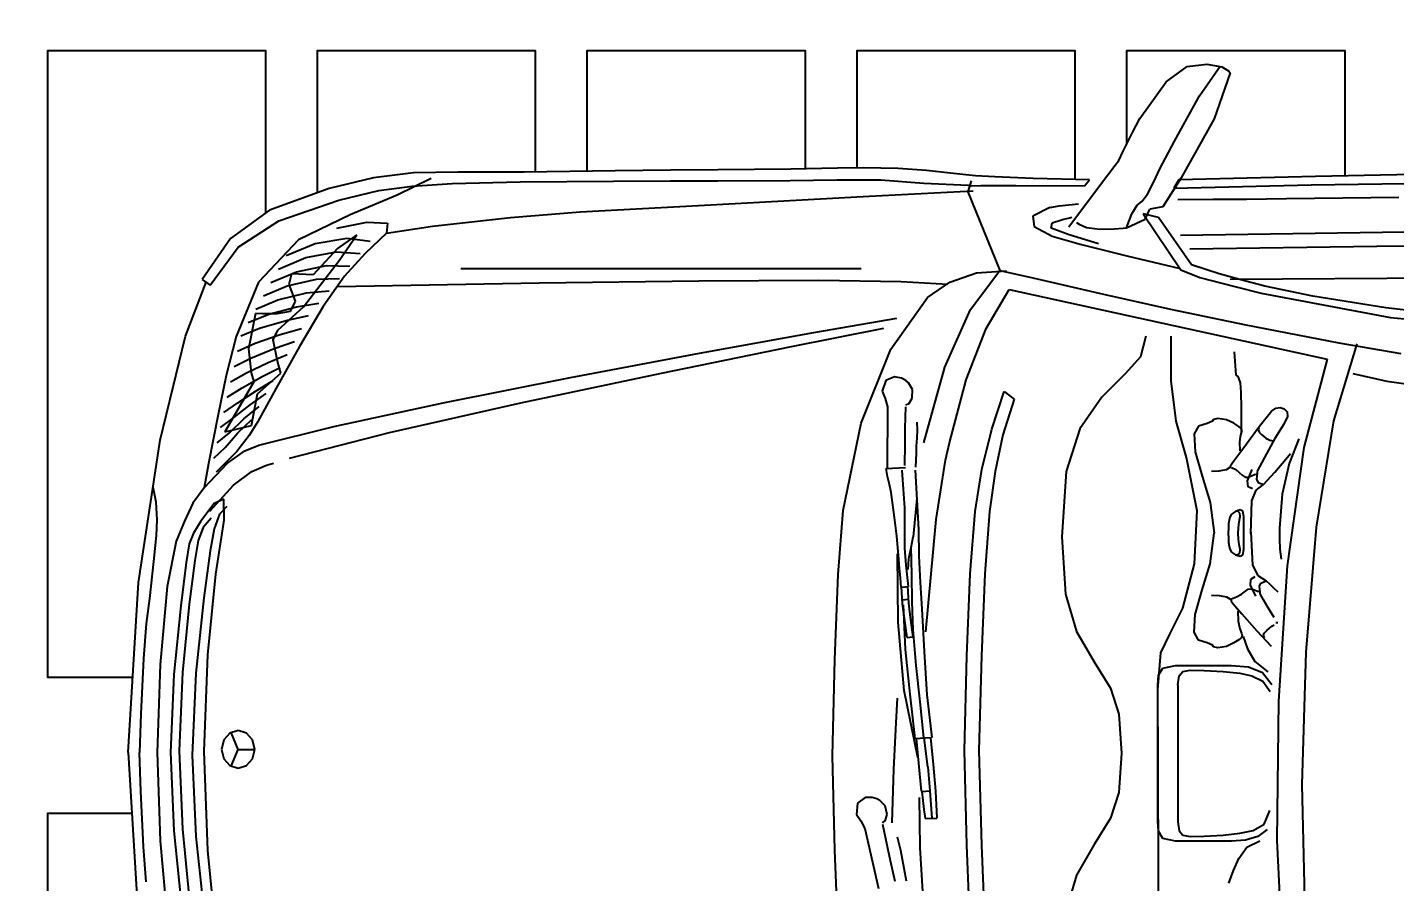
# Model space of a CAD drawing. Header units: millimetres. Extents: x -178 to 521, y -135 to 750.
# Drawn here: x 27.246 to 29.426, y 720.45 to 721.812 of the extents above; entities that cross this region are included whole.
import ezdxf

# ---------------------------------------------------------------- set-up
doc = ezdxf.new("R2010")
doc.units = ezdxf.units.MM
doc.header["$LTSCALE"] = 20
doc.header["$MEASUREMENT"] = 0
doc.header["$PDSIZE"] = -5
doc.layers.get('0').update_dxf_attribs({"linetype": 'CONTINUOUS'})
doc.layers.get('Defpoints').update_dxf_attribs({"linetype": 'CONTINUOUS'})
doc.layers.add('AR-ALV', color=5, linetype='CONTINUOUS')
doc.layers.add('E-Pen-C', color=4, linetype='CONTINUOUS', lineweight=15)
doc.layers.add('E-Pen-G', color=3, linetype='CONTINUOUS', lineweight=30)
doc.styles.add('F2', font='ARIALN.TTF')
doc.dimstyles.new('DIMENSION-1', dxfattribs={"dimtxt": 0.11, "dimasz": 0.07, "dimexe": 1, "dimexo": 0, "dimgap": 0.12, "dimtad": 1, "dimzin": 7, "dimdsep": 46, "dimtxsty": 'F2', "dimblk1": 'TRACO', "dimblk2": 'TRACO', "dimsah": 1, "dimcen": 1, "dimse1": 1, "dimse2": 1, "dimclrd": 256, "dimclre": 256, "dimclrt": 6, "dimadec": 0, "dimazin": 0, "dimtfac": 1, "dimtix": 1, "dimtmove": 2, "dimatfit": 3, "dimldrblk": 'TRACO', "dimfxl": 1, "dimtolj": 1, "dimtzin": 0, "dimarcsym": 0})

# ---------------------------------------------------------------- blocks, each defined once
blk = doc.blocks.new('TRACO')
at = {"layer": 'E-Pen-C'}
for p, q in [((0, 1), (0, -1)), ((-1, 0), (1, 0))]:
    blk.add_line(p, q, dxfattribs=at)
at = {"layer": 'E-Pen-G'}
blk.add_line((-0.424, -0.424), (0.424, 0.424), dxfattribs=at)
blk = doc.blocks.new('*D518')
at = {"linetype": 'Continuous', "lineweight": -2}
blk.add_line((30.9789, 718.8567), (30.9789, 722.4167), dxfattribs=at)
at = {"layer": 'Defpoints', "color": 0, "linetype": 'Continuous'}
for p in [(28.3385, 722.4867), (30.9789, 722.4867), (29.9644, 718.7867)]:
    blk.add_point(p, dxfattribs=at)
at = {"linetype": 'Continuous', "lineweight": -2, "xscale": 0.07, "yscale": 0.07, "zscale": 0.07}
for p, rotation in [((30.9789, 722.4867), 90), ((30.9789, 718.7867), 270)]:
    blk.add_blockref('TRACO', p, dxfattribs=dict(at, rotation=rotation))
at = {"color": 6, "linetype": 'Continuous', "insert": (30.8027, 720.6367), "char_height": 0.11, "attachment_point": 5, "rotation": 90, "style": 'F2'}
blk.add_mtext('\\A1;3.70', dxfattribs=at)
blk = doc.blocks.new('*D539')
at = {"linetype": 'Continuous', "lineweight": -2}
blk.add_line((26.6844, 722.6891), (29.7444, 722.6891), dxfattribs=at)
at = {"layer": 'Defpoints', "color": 0, "linetype": 'Continuous'}
for p in [(29.8144, 722.6891), (26.6144, 720.8367), (29.8144, 718.6367)]:
    blk.add_point(p, dxfattribs=at)
at = {"linetype": 'Continuous', "lineweight": -2, "xscale": 0.07, "yscale": 0.07, "zscale": 0.07, "rotation": 180}
blk.add_blockref('TRACO', (26.6144, 722.6891), dxfattribs=at)
at = {"linetype": 'Continuous', "lineweight": -2, "xscale": 0.07, "yscale": 0.07, "zscale": 0.07}
blk.add_blockref('TRACO', (29.8144, 722.6891), dxfattribs=at)
at = {"color": 6, "linetype": 'Continuous', "insert": (28.2144, 722.8652), "char_height": 0.11, "attachment_point": 5, "style": 'F2'}
blk.add_mtext('\\A1;3.20', dxfattribs=at)
blk = doc.blocks.new('Austin Mini dessus')
at = {"color": 8, "flags": 128}
for points in [[(1.1017, 3.2922), (1.1017, 3.0712)], [(1.2904, 3.0155), (1.3004, 3.222)], [(-0.4009, 3.1615), (-0.4139, 3.0323)], [(0.5909, 3.1628), (0.5858, 3.0317)], [(-0.5405, 2.876), (-0.5243, 3.1472)], [(-0.4897, 3.0166), (-0.4783, 3.1411)], [(0.8014, 3.1546), (0.7962, 3.0235)], [(0.8194, 3.0235), (0.8246, 3.1546)], [(-0.4326, 3.01), (-0.42, 3.129)], [(0.9712, 3.0712), (0.9535, 3.1308)], [(1.3356, 3.1305), (1.3308, 2.9266)], [(-0.4678, 3.0008), (-0.457, 3.1102)], [(-0.4541, 2.9981), (-0.4433, 3.1075)], [(0.726, 3.0977), (0.7219, 3.0275)], [(-0.5121, 3.0818), (-0.5164, 3.0261)], [(0.6338, 2.997), (0.6553, 3.0927)], [(0.6818, 3.0817), (0.6747, 3.0485)], [(0.6957, 3.0601), (0.6993, 3.0807)], [(1.214, 3.084), (1.2213, 3.064)], [(0.6902, 3.0313), (0.6957, 3.0601)], [(0.9991, 3.0226), (0.9712, 3.0712)], [(1.1017, 3.0712), (1.1013, 2.893)], [(1.2213, 3.064), (1.2296, 3.0447)], [(-0.4139, 3.0323), (-0.4198, 2.8742)], [(0.5858, 3.0317), (0.5818, 2.8809)], [(0.6747, 3.0485), (0.6693, 3.0237)], [(0.6853, 3.0102), (0.6902, 3.0313)], [(1.2296, 3.0447), (1.2425, 3.0269)], [(-0.5164, 3.0261), (-0.5207, 2.9376)], [(-0.4943, 2.876), (-0.4897, 3.0166)], [(-0.4389, 2.8801), (-0.4326, 3.01)], [(0.6693, 3.0237), (0.6625, 2.9905)], [(0.7219, 3.0275), (0.7205, 2.9476)], [(0.7962, 3.0235), (0.7923, 2.8727)], [(0.8155, 2.8727), (0.8194, 3.0235)], [(1.0249, 2.9807), (0.9991, 3.0226)], [(1.1087, 3.0128), (1.1016, 3.0013)], [(1.1289, 3.0172), (1.1087, 3.0128)], [(1.2179, 3.0172), (1.1289, 3.0172)], [(1.1406, 3.0076), (1.1521, 3.0095)], [(1.1521, 3.0095), (1.1745, 3.009)], [(1.1745, 3.009), (1.2048, 3.0074)], [(1.2406, 3.0157), (1.2179, 3.0172)], [(1.2601, 3.01), (1.2406, 3.0157)], [(1.2425, 3.0269), (1.263, 3.0168)], [(1.275, 2.9987), (1.2601, 3.01)], [(1.2927, 2.7938), (1.2904, 3.0155)], [(-0.473, 2.876), (-0.4678, 3.0008)], [(-0.4594, 2.8733), (-0.4541, 2.9981)], [(0.6273, 2.9847), (0.6338, 2.997)], [(0.6618, 2.9878), (0.6631, 2.986)], [(0.6631, 2.986), (0.6661, 2.9845)], [(0.677, 2.9877), (0.6796, 2.9022)], [(1.1016, 3.0013), (1.1008, 2.9854)], [(1.1326, 2.9863), (1.1344, 3.0006)], [(1.1326, 2.7677), (1.1326, 2.9863)], [(1.1344, 3.0006), (1.1406, 3.0076)], [(1.2048, 3.0074), (1.2315, 3.0045)], [(1.2315, 3.0045), (1.2524, 3.0002)], [(1.2524, 3.0002), (1.27, 2.9903)], [(1.27, 2.9903), (1.2792, 2.9682)], [(0.6202, 2.9747), (0.6273, 2.9847)], [(0.6221, 2.9567), (0.6202, 2.9747)], [(0.6661, 2.9845), (0.6693, 2.9748)], [(0.6693, 2.9748), (0.6662, 2.9608)], [(0.7259, 2.9524), (0.7277, 2.9669)], [(0.7277, 2.9669), (0.7297, 2.9812)], [(0.7297, 2.9812), (0.7484, 2.9804)], [(0.7369, 2.9367), (0.7402, 2.9806)], [(0.7461, 2.9374), (0.7484, 2.9804)], [(1.0386, 2.9396), (1.0249, 2.9807)], [(1.1008, 2.9854), (1.1008, 2.7686)], [(0.6341, 2.9475), (0.6221, 2.9567)], [(0.6455, 2.9473), (0.6341, 2.9475)], [(0.6529, 2.9495), (0.6455, 2.9473)], [(0.6577, 2.9524), (0.6529, 2.9495)], [(0.6662, 2.9608), (0.6577, 2.9524)], [(0.7244, 2.9379), (0.7259, 2.9524)], [(-0.5207, 2.9376), (-0.5227, 2.876)], [(0.7205, 2.9096), (0.7234, 2.9377)], [(0.7244, 2.9379), (0.7369, 2.9367)], [(0.7339, 2.8986), (0.7369, 2.9367)], [(0.7427, 2.8947), (0.7461, 2.9374)], [(1.0427, 2.877), (1.0386, 2.9396)], [(1.3308, 2.9266), (1.3369, 2.7159)], [(-0.3786, 2.8967), (-0.3653, 2.9008)], [(-0.3653, 2.9008), (-0.352, 2.8967)], [(0.6796, 2.9022), (0.6837, 2.8284)], [(0.718, 2.8814), (0.7205, 2.9096)], [(-0.4326, 2.7495), (-0.4389, 2.8801)], [(-0.3917, 2.8708), (-0.3881, 2.8859)], [(-0.3881, 2.8859), (-0.3786, 2.8967)], [(-0.3767, 2.8977), (-0.3653, 2.8708)], [(-0.352, 2.8967), (-0.3425, 2.8859)], [(-0.3425, 2.8859), (-0.3389, 2.8708)], [(0.5818, 2.8809), (0.5858, 2.7275)], [(0.7179, 2.8836), (0.6962, 2.7767)], [(0.7152, 2.8533), (0.718, 2.8814)], [(0.7339, 2.8986), (0.7283, 2.8522)], [(0.7381, 2.8519), (0.7427, 2.8947)], [(1.0386, 2.8145), (1.0427, 2.877)], [(1.1013, 2.893), (1.1007, 2.7756)], [(-0.5405, 2.876), (-0.5243, 2.6047)], [(-0.5207, 2.8143), (-0.5227, 2.876)], [(-0.4897, 2.7353), (-0.4943, 2.876)], [(-0.4678, 2.7512), (-0.473, 2.876)], [(-0.4541, 2.7484), (-0.4594, 2.8733)], [(-0.4198, 2.8742), (-0.4139, 2.72)], [(-0.3881, 2.8557), (-0.3917, 2.8708)], [(-0.3786, 2.845), (-0.3881, 2.8557)], [(-0.3653, 2.8708), (-0.3767, 2.844)], [(-0.3653, 2.8708), (-0.3389, 2.8708)], [(-0.3425, 2.8557), (-0.352, 2.845)], [(-0.3389, 2.8708), (-0.3425, 2.8557)], [(0.7923, 2.8727), (0.7962, 2.7218)], [(0.8194, 2.7218), (0.8155, 2.8727)], [(-0.3653, 2.8409), (-0.3786, 2.845)], [(-0.352, 2.845), (-0.3653, 2.8409)], [(0.7054, 2.7825), (0.7131, 2.8533)], [(0.7131, 2.8533), (0.7381, 2.8519)], [(0.7277, 2.8526), (0.7218, 2.7949)], [(0.7325, 2.784), (0.7401, 2.8518)], [(-0.5164, 2.7259), (-0.5207, 2.8143)], [(0.6837, 2.8284), (0.6857, 2.7893)], [(1.0249, 2.7734), (1.0386, 2.8145)], [(0.7218, 2.7949), (0.7156, 2.7372)], [(1.307, 2.578), (1.2927, 2.7938)], [(0.6962, 2.7767), (0.6866, 2.668)], [(0.6979, 2.7113), (0.7054, 2.7825)], [(0.7279, 2.7148), (0.7325, 2.784)], [(0.9991, 2.7314), (1.0249, 2.7734)], [(1.1007, 2.7756), (1.1055, 2.717)], [(1.1008, 2.7686), (1.1016, 2.7527)], [(1.268, 2.7619), (1.2795, 2.7785)], [(-0.457, 2.6417), (-0.4678, 2.7512)], [(-0.4433, 2.639), (-0.4541, 2.7484)], [(-0.42, 2.6293), (-0.4326, 2.7495)], [(1.1016, 2.7527), (1.1087, 2.7412)], [(1.1326, 2.7677), (1.1344, 2.7534)], [(1.1344, 2.7534), (1.1406, 2.7464)], [(1.1406, 2.7464), (1.1521, 2.7446)], [(1.1745, 2.745), (1.2048, 2.7466)], [(1.2048, 2.7466), (1.2315, 2.7495)], [(1.2315, 2.7495), (1.2505, 2.7536)], [(1.2453, 2.7392), (1.2676, 2.7483)], [(1.2505, 2.7536), (1.268, 2.7619)], [(1.2551, 2.7309), (1.276, 2.7469)], [(1.2676, 2.7483), (1.2824, 2.7671)], [(-0.5121, 2.6701), (-0.5164, 2.7259)], [(-0.4783, 2.6109), (-0.4897, 2.7353)], [(0.5858, 2.7275), (0.5909, 2.5917)], [(0.7156, 2.7372), (0.7107, 2.6794)], [(0.9712, 2.6829), (0.9991, 2.7314)], [(1.1087, 2.7412), (1.1289, 2.7368)], [(1.1289, 2.7368), (1.2179, 2.7368)], [(1.1521, 2.7446), (1.1745, 2.745)], [(1.2179, 2.7368), (1.2453, 2.7392)], [(1.2436, 2.7106), (1.2551, 2.7309)], [(-0.4139, 2.72), (-0.4009, 2.5911)], [(0.6946, 2.6403), (0.6979, 2.7113)], [(0.7244, 2.6467), (0.7279, 2.7148)], [(0.7962, 2.7218), (0.8014, 2.5907)], [(0.8246, 2.5907), (0.8194, 2.7218)], [(1.1055, 2.717), (1.1196, 2.6871)], [(1.1879, 2.7044), (1.1793, 2.701)], [(1.1894, 2.7071), (1.1879, 2.7044)], [(1.1965, 2.7087), (1.1894, 2.7071)], [(1.2102, 2.7066), (1.1965, 2.7087)], [(1.2218, 2.7011), (1.2102, 2.7066)], [(1.2364, 2.6909), (1.2436, 2.7106)], [(1.2586, 2.6815), (1.2815, 2.7064)], [(1.3369, 2.7159), (1.3537, 2.5166)], [(0.701, 2.6926), (0.6971, 2.6657)], [(0.701, 2.6926), (0.7101, 2.6911)], [(0.7063, 2.6647), (0.71, 2.6915)], [(0.731, 2.6835), (0.7474, 2.5042)], [(0.9535, 2.6232), (0.9712, 2.6829)], [(1.1196, 2.6871), (1.1407, 2.6458)], [(1.1655, 2.6964), (1.1583, 2.6841)], [(1.1583, 2.6841), (1.1602, 2.6556)], [(1.1793, 2.701), (1.1655, 2.6964)], [(1.2296, 2.696), (1.2218, 2.7011)], [(1.2336, 2.6927), (1.2296, 2.696)], [(1.2314, 2.6783), (1.2342, 2.6856)], [(1.235, 2.6895), (1.2336, 2.6927)], [(1.2342, 2.6856), (1.235, 2.6895)], [(1.2344, 2.6544), (1.2586, 2.6815)], [(1.2705, 2.6928), (1.2693, 2.6894)], [(1.2693, 2.6894), (1.2703, 2.6857)], [(1.2703, 2.6857), (1.2746, 2.681)], [(1.2746, 2.681), (1.2785, 2.6776)], [(-0.5068, 2.6299), (-0.5121, 2.6701)], [(0.6866, 2.668), (0.6857, 2.5588)], [(0.6971, 2.6657), (0.6937, 2.6386)], [(0.7033, 2.6376), (0.7063, 2.6647)], [(0.7107, 2.6794), (0.709, 2.6356)], [(1.2283, 2.6506), (1.2286, 2.6664)], [(1.2286, 2.6664), (1.2314, 2.6783)], [(1.286, 2.6602), (1.2767, 2.6451)], [(1.2785, 2.6776), (1.2823, 2.6745)], [(1.2823, 2.6745), (1.286, 2.6721)], [(1.2901, 2.67), (1.2902, 2.6692)], [(1.2903, 2.6674), (1.2901, 2.67)], [(1.2902, 2.6692), (1.2903, 2.6683)], [(1.2903, 2.6683), (1.2903, 2.6674)], [(-0.4482, 2.5725), (-0.457, 2.6417)], [(-0.4345, 2.5698), (-0.4433, 2.639)], [(0.6937, 2.6386), (0.692, 2.6115)], [(0.7015, 2.6106), (0.7033, 2.6376)], [(0.7219, 2.6045), (0.7244, 2.6467)], [(1.1407, 2.6458), (1.1591, 2.5751)], [(1.1602, 2.6556), (1.1712, 2.6165)], [(1.2174, 2.6346), (1.2206, 2.6388)], [(1.2206, 2.6388), (1.2344, 2.6544)], [(1.2767, 2.6451), (1.2691, 2.6322)], [(-0.5002, 2.5714), (-0.5068, 2.6299)], [(-0.4102, 2.5543), (-0.42, 2.6293)], [(0.6934, 2.6323), (0.7028, 2.6314)], [(0.709, 2.6356), (0.7085, 2.5917)], [(0.9474, 2.5318), (0.9535, 2.6232)], [(1.1712, 2.6165), (1.184, 2.5749)], [(1.1861, 2.6248), (1.1983, 2.6254)], [(1.1983, 2.6254), (1.2099, 2.6274)], [(1.2099, 2.6274), (1.2179, 2.6325)], [(1.2173, 2.6328), (1.2174, 2.6346)], [(1.2179, 2.6325), (1.2173, 2.6328)], [(1.2179, 2.6307), (1.226, 2.6273)], [(1.226, 2.6273), (1.234, 2.623)], [(1.234, 2.623), (1.2401, 2.6184)], [(1.2401, 2.6184), (1.2445, 2.6153)], [(1.2478, 2.609), (1.2564, 2.6266)], [(1.2492, 2.6149), (1.2546, 2.6166)], [(1.2546, 2.6166), (1.2595, 2.6184)], [(1.2595, 2.6184), (1.2623, 2.6189)], [(1.2623, 2.6189), (1.2632, 2.6189)], [(1.2632, 2.6157), (1.2624, 2.6105)], [(1.2639, 2.6197), (1.2632, 2.6157)], [(1.2691, 2.6322), (1.2637, 2.6225)], [(1.2637, 2.6225), (1.2638, 2.6219)], [(1.2638, 2.6219), (1.2639, 2.6197)], [(1.285, 2.6129), (1.2921, 2.6194)], [(-0.5243, 2.6047), (-0.4897, 2.3776)], [(-0.4642, 2.5388), (-0.4783, 2.6109)], [(0.6903, 2.5972), (0.689, 2.5822)], [(0.6914, 2.6119), (0.6903, 2.5972)], [(0.6924, 2.6121), (0.7034, 2.6111)], [(0.7034, 2.6111), (0.6997, 2.5769)], [(0.7197, 2.5621), (0.7219, 2.6045)], [(1.2445, 2.6153), (1.2492, 2.6149)], [(1.2485, 2.5997), (1.2478, 2.609)], [(1.255, 2.5958), (1.2485, 2.5997)], [(1.2598, 2.5934), (1.2732, 2.6021)], [(1.2624, 2.6105), (1.2647, 2.6055)], [(1.2647, 2.6055), (1.2732, 2.6021)], [(1.2732, 2.6021), (1.279, 2.6074)], [(1.279, 2.6074), (1.285, 2.6129)], [(-0.4433, 2.5428), (-0.4482, 2.5725)], [(-0.4009, 2.5911), (-0.3879, 2.5051)], [(0.5909, 2.5917), (0.5988, 2.49)], [(0.689, 2.5822), (0.6878, 2.5675)], [(0.6997, 2.5769), (0.6975, 2.5497)], [(0.7026, 2.5837), (0.7038, 2.5662)], [(0.7085, 2.5917), (0.7072, 2.5478)], [(0.8014, 2.5907), (0.8092, 2.4916)], [(0.8325, 2.4916), (0.8246, 2.5907)], [(1.1591, 2.5751), (1.1632, 2.4901)], [(1.184, 2.5749), (1.1902, 2.5259)], [(1.2487, 2.5245), (1.2515, 2.5771)], [(1.2515, 2.5771), (1.2598, 2.5934)], [(1.3331, 2.3893), (1.307, 2.578)], [(-0.4961, 2.5299), (-0.5002, 2.5714)], [(-0.429, 2.5374), (-0.4345, 2.5698)], [(-0.4038, 2.5192), (-0.4102, 2.5543)], [(0.6878, 2.5675), (0.6847, 2.5306)], [(0.7038, 2.5662), (0.7072, 2.5489)], [(0.7193, 2.5199), (0.7197, 2.5621)], [(1.2142, 2.5468), (1.2153, 2.5514)], [(1.2153, 2.5514), (1.218, 2.556)], [(1.218, 2.556), (1.2242, 2.5604)], [(1.2242, 2.5604), (1.2316, 2.5628)], [(1.2242, 2.5604), (1.2279, 2.5607)], [(1.2279, 2.5607), (1.2312, 2.5579)], [(1.2319, 2.5522), (1.2305, 2.5442)], [(1.2312, 2.5579), (1.2319, 2.5522)], [(1.2316, 2.5628), (1.2362, 2.5607)], [(1.2362, 2.5607), (1.2378, 2.5522)], [(1.2378, 2.5522), (1.2378, 2.4996)], [(1.2946, 2.5357), (1.2952, 2.5513)], [(1.2952, 2.5513), (1.2971, 2.5676)], [(-0.4951, 2.5046), (-0.4961, 2.5299)], [(-0.4511, 2.5067), (-0.4642, 2.5388)], [(-0.4368, 2.5257), (-0.4433, 2.5428)], [(-0.4211, 2.5171), (-0.429, 2.5374)], [(0.6847, 2.5306), (0.6807, 2.5008)], [(0.6975, 2.5497), (0.6975, 2.5161)], [(0.7072, 2.5489), (0.7105, 2.5317)], [(0.7164, 2.4705), (0.7105, 2.5317)], [(0.9547, 2.4275), (0.9474, 2.5318)], [(1.2129, 2.5259), (1.213, 2.5337)], [(1.213, 2.5337), (1.2135, 2.541)], [(1.2135, 2.541), (1.2142, 2.5468)], [(1.2293, 2.5353), (1.2287, 2.5263)], [(1.2305, 2.5442), (1.2293, 2.5353)], [(1.2945, 2.5182), (1.2946, 2.5357)], [(-0.4377, 2.4782), (-0.4511, 2.5067)], [(-0.4251, 2.5069), (-0.4368, 2.5257)], [(-0.4036, 2.4784), (-0.4251, 2.5069)], [(-0.4082, 2.5023), (-0.4211, 2.5171)], [(-0.3951, 2.4956), (-0.4038, 2.5192)], [(0.6975, 2.5161), (0.6972, 2.4854)], [(0.714, 2.4253), (0.7193, 2.5199)], [(1.184, 2.4768), (1.1902, 2.5259)], [(1.213, 2.5181), (1.2129, 2.5259)], [(1.2135, 2.5107), (1.213, 2.5181)], [(1.2142, 2.505), (1.2135, 2.5107)], [(1.2287, 2.5263), (1.2293, 2.5172)], [(1.2293, 2.5172), (1.2305, 2.5078)], [(1.2305, 2.5078), (1.2319, 2.4996)], [(1.2487, 2.5272), (1.2506, 2.4745)], [(1.2987, 2.4638), (1.2945, 2.5182)], [(1.3537, 2.5166), (1.3811, 2.3466)], [(-0.4965, 2.4761), (-0.4951, 2.5046)], [(-0.4106, 2.4907), (-0.373, 2.4496)], [(-0.3837, 2.4832), (-0.3951, 2.4956)], [(-0.3879, 2.5051), (-0.3881, 2.472)], [(0.5988, 2.49), (0.6278, 2.3505)], [(0.6807, 2.5008), (0.6754, 2.4613)], [(0.6972, 2.4854), (0.6952, 2.456)], [(0.7474, 2.5042), (0.7622, 2.4097)], [(0.8092, 2.4916), (0.8202, 2.4242)], [(0.8415, 2.4274), (0.8325, 2.4916)], [(1.1632, 2.4901), (1.1462, 2.4053)], [(1.2153, 2.5004), (1.2142, 2.505)], [(1.218, 2.4957), (1.2153, 2.5004)], [(1.2242, 2.4914), (1.218, 2.4957)], [(1.2316, 2.489), (1.2242, 2.4914)], [(1.2279, 2.4911), (1.2242, 2.4914)], [(1.2312, 2.4938), (1.2279, 2.4911)], [(1.2319, 2.4996), (1.2312, 2.4938)], [(1.2362, 2.4911), (1.2316, 2.489)], [(1.2378, 2.4996), (1.2362, 2.4911)], [(-0.5014, 2.4519), (-0.4965, 2.4761)], [(-0.4198, 2.4536), (-0.4377, 2.4782)], [(-0.3881, 2.472), (-0.4036, 2.4784)], [(1.1712, 2.4352), (1.184, 2.4768)], [(1.2506, 2.4745), (1.2571, 2.4576)], [(1.3098, 2.4149), (1.2987, 2.4638)], [(-0.4198, 2.4536), (-0.3822, 2.4143)], [(-0.4126, 2.4151), (-0.4198, 2.4536)], [(-0.373, 2.4496), (-0.3435, 2.4277)], [(0.673, 2.4486), (0.6699, 2.4354)], [(0.6754, 2.4613), (0.673, 2.4486)], [(0.6952, 2.456), (0.6932, 2.4254)], [(1.2447, 2.4518), (1.2434, 2.4425)], [(1.2434, 2.4425), (1.2511, 2.4245)], [(1.2514, 2.4554), (1.2447, 2.4518)], [(1.2571, 2.4576), (1.2692, 2.4481)], [(1.2579, 2.4403), (1.2605, 2.4451)], [(1.2605, 2.4451), (1.2692, 2.4481)], [(1.2692, 2.4481), (1.287, 2.4285)], [(-0.3677, 2.3955), (-0.4003, 2.4288)], [(-0.3435, 2.4277), (-0.32, 2.4176)], [(0.6699, 2.4354), (0.6674, 2.4227)], [(0.6674, 2.4227), (0.6984, 2.421)], [(0.6695, 2.3245), (0.669, 2.4226)], [(0.715, 2.4096), (0.7145, 2.4208)], [(0.8202, 2.4242), (0.8359, 2.3599)], [(0.8536, 2.369), (0.8415, 2.4274)], [(0.9762, 2.3595), (0.9547, 2.4275)], [(1.1602, 2.3961), (1.1712, 2.4352)], [(1.1861, 2.427), (1.1983, 2.4265)], [(1.1983, 2.4265), (1.21, 2.4246)], [(1.21, 2.4246), (1.2177, 2.4194)], [(1.2177, 2.4194), (1.2172, 2.4191)], [(1.2178, 2.4212), (1.2248, 2.4245)], [(1.2248, 2.4245), (1.2303, 2.429)], [(1.2303, 2.429), (1.2352, 2.4335)], [(1.2352, 2.4335), (1.2399, 2.4364)], [(1.2399, 2.4364), (1.2445, 2.4366)], [(1.2445, 2.4366), (1.2498, 2.4346)], [(1.2498, 2.4346), (1.2546, 2.4325)], [(1.2546, 2.4325), (1.2574, 2.4319)], [(1.2574, 2.4319), (1.2583, 2.4319)], [(1.2585, 2.435), (1.2579, 2.4403)], [(1.259, 2.431), (1.2585, 2.435)], [(1.2586, 2.4282), (1.2588, 2.4289)], [(1.2704, 2.4052), (1.2586, 2.4282)], [(1.2588, 2.4289), (1.259, 2.431)], [(1.287, 2.4285), (1.3044, 2.4082)], [(-0.3975, 2.3367), (-0.4126, 2.4151)], [(-0.4043, 2.4065), (-0.3863, 2.3895)], [(-0.3822, 2.4143), (-0.3546, 2.3944)], [(-0.32, 2.4176), (-0.3092, 2.4141)], [(-0.2838, 2.4064), (-0.1243, 2.3655)], [(0.6972, 2.4178), (0.6978, 2.3839)], [(0.7153, 2.3984), (0.715, 2.4096)], [(0.7156, 2.3872), (0.7153, 2.3984)], [(0.7622, 2.4097), (0.7686, 2.3821)], [(1.1462, 2.4053), (1.1298, 2.3473)], [(1.2172, 2.4191), (1.2172, 2.4174)], [(1.2172, 2.4174), (1.2201, 2.4129)], [(1.2201, 2.4129), (1.2359, 2.3915)], [(1.2871, 2.3751), (1.2704, 2.4052)], [(1.3044, 2.4082), (1.3122, 2.3989)], [(1.3256, 2.3754), (1.3098, 2.4149)], [(-0.4897, 2.3776), (-0.4494, 2.2119)], [(-0.3989, 2.3821), (-0.3794, 2.3657)], [(-0.3863, 2.3895), (-0.3657, 2.3661)], [(-0.3478, 2.3704), (-0.3677, 2.3955)], [(-0.3546, 2.3944), (-0.3323, 2.3856)], [(-0.3323, 2.3856), (-0.2128, 2.3556)], [(0.6978, 2.3839), (0.6981, 2.3586)], [(0.7163, 2.3745), (0.7156, 2.3872)], [(0.7276, 2.3821), (0.761, 2.261)], [(0.7686, 2.3821), (0.7952, 2.2812)], [(1.1583, 2.3676), (1.1602, 2.3961)], [(1.2319, 2.3948), (1.2313, 2.3807)], [(1.2313, 2.3807), (1.2324, 2.3718)], [(1.2359, 2.3915), (1.262, 2.3561)], [(1.2729, 2.3742), (1.279, 2.3779)], [(1.279, 2.3779), (1.2846, 2.3787)], [(1.3706, 2.2486), (1.3331, 2.3893)], [(-0.3935, 2.3577), (-0.3726, 2.3419)], [(-0.3864, 2.3641), (-0.3443, 2.3544)], [(-0.3402, 2.2847), (-0.3864, 2.3641)], [(-0.3794, 2.3657), (-0.3561, 2.3436)], [(-0.3657, 2.3661), (-0.3434, 2.3447)], [(-0.3346, 2.3489), (-0.3478, 2.3704)], [(-0.3443, 2.3544), (-0.3348, 2.3038)], [(-0.2128, 2.3556), (-0.0386, 2.3181)], [(-0.1243, 2.3655), (0.085, 2.3182)], [(0.6981, 2.3586), (0.6989, 2.3247)], [(0.717, 2.3616), (0.7163, 2.3745)], [(0.7167, 2.349), (0.717, 2.3616)], [(0.8359, 2.3599), (0.8558, 2.3002)], [(0.8715, 2.3124), (0.8536, 2.369)], [(1.0114, 2.309), (0.9762, 2.3595)], [(1.1655, 2.3554), (1.1583, 2.3676)], [(1.1793, 2.3508), (1.1655, 2.3554)], [(1.2296, 2.3558), (1.2218, 2.3507)], [(1.2336, 2.3591), (1.2296, 2.3558)], [(1.2324, 2.3718), (1.2342, 2.3662)], [(1.235, 2.3623), (1.2336, 2.3591)], [(1.2342, 2.3662), (1.234, 2.3268)], [(1.2342, 2.3662), (1.235, 2.3623)], [(1.2607, 2.3612), (1.2619, 2.3648)], [(1.2617, 2.3576), (1.2607, 2.3612)], [(1.2619, 2.3648), (1.2664, 2.3692)], [(1.262, 2.3561), (1.2817, 2.3316)], [(1.2664, 2.3692), (1.2729, 2.3742)], [(1.3014, 2.3519), (1.2871, 2.3751)], [(-0.3843, 2.2744), (-0.3975, 2.3367)], [(-0.3881, 2.3334), (-0.3657, 2.3181)], [(-0.3726, 2.3419), (-0.3464, 2.3212)], [(-0.3561, 2.3436), (-0.3321, 2.324)], [(-0.3048, 2.2947), (-0.3346, 2.3489)], [(0.6278, 2.3505), (0.675, 2.2324)], [(1.1298, 2.3473), (1.1216, 2.2828)], [(1.1879, 2.3474), (1.1793, 2.3508)], [(1.1894, 2.3447), (1.1879, 2.3474)], [(1.1965, 2.3431), (1.1894, 2.3447)], [(1.2102, 2.3451), (1.1965, 2.3431)], [(1.2218, 2.3507), (1.2102, 2.3451)], [(1.3075, 2.3397), (1.3014, 2.3519)], [(1.3019, 2.3278), (1.3066, 2.3322)], [(1.3066, 2.3322), (1.3075, 2.3397)], [(1.3811, 2.3466), (1.4186, 2.2238)], [(-0.3657, 2.3181), (-0.3368, 2.2988)], [(-0.3464, 2.3212), (-0.3209, 2.3033)], [(-0.0386, 2.3181), (0.1643, 2.2777)], [(0.085, 2.3182), (0.3093, 2.2706)], [(0.6613, 2.2997), (0.6659, 2.3111)], [(0.6659, 2.3111), (0.6695, 2.3245)], [(0.6989, 2.3218), (0.7006, 2.3204)], [(0.7006, 2.3204), (0.7038, 2.3197)], [(0.7038, 2.3197), (0.7091, 2.3109)], [(0.7091, 2.3109), (0.7093, 2.2966)], [(0.8558, 2.3002), (0.8715, 2.3124)], [(1.234, 2.3268), (1.2334, 2.3009)], [(1.2817, 2.3316), (1.2889, 2.3268)], [(1.2889, 2.3268), (1.2958, 2.3258)], [(1.2958, 2.3258), (1.3019, 2.3278)], [(-0.3827, 2.309), (-0.3589, 2.2942)], [(-0.3589, 2.2942), (-0.3272, 2.2763)], [(-0.3368, 2.2988), (-0.3096, 2.2826)], [(-0.3348, 2.3038), (-0.2973, 2.271)], [(-0.2675, 2.228), (-0.3048, 2.2947)], [(0.6672, 2.2826), (0.6613, 2.2997)], [(0.7093, 2.2966), (0.7029, 2.2864)], [(1.0484, 2.2716), (1.0114, 2.309)], [(1.2334, 2.3009), (1.2323, 2.2864)], [(1.4655, 2.2834), (1.5384, 2.2936)], [(-0.3686, 2.2124), (-0.3843, 2.2744)], [(-0.3774, 2.2846), (-0.352, 2.2704)], [(-0.352, 2.2704), (-0.3175, 2.2539)], [(-0.3489, 2.2319), (-0.3449, 2.2704)], [(-0.3449, 2.2704), (-0.3402, 2.2847)], [(-0.3272, 2.2763), (-0.2983, 2.2619)], [(-0.2973, 2.271), (-0.3028, 2.2519)], [(0.1643, 2.2777), (0.3699, 2.2387)], [(0.3093, 2.2706), (0.5139, 2.2288)], [(0.6809, 2.2764), (0.6672, 2.2826)], [(0.6921, 2.2787), (0.6809, 2.2764)], [(0.6988, 2.2826), (0.6921, 2.2787)], [(0.7029, 2.2864), (0.6988, 2.2826)], [(0.7952, 2.2812), (0.8271, 2.1996)], [(1.0731, 2.2446), (1.0484, 2.2716)], [(1.1216, 2.2828), (1.1216, 2.212)], [(1.2254, 2.2741), (1.2227, 2.2366)], [(1.2269, 2.2752), (1.2254, 2.2741)], [(1.2299, 2.279), (1.2269, 2.2752)], [(1.2323, 2.2864), (1.2299, 2.279)], [(1.4113, 2.2714), (1.4655, 2.2834)], [(-0.372, 2.2602), (-0.3452, 2.2466)], [(-0.3452, 2.2466), (-0.3079, 2.2315)], [(-0.3175, 2.2539), (-0.287, 2.2412)], [(-0.3028, 2.2519), (-0.3094, 2.2175)], [(0.761, 2.261), (0.8021, 2.1691)], [(0.8634, 2.1376), (1.3706, 2.2486)], [(-0.3666, 2.2358), (-0.3383, 2.2228)], [(-0.3375, 2.1754), (-0.3489, 2.2319)], [(-0.3079, 2.2315), (-0.2757, 2.2204)], [(-0.2299, 2.1644), (-0.2675, 2.228)], [(0.3699, 2.2387), (0.552, 2.2057)], [(0.5139, 2.2288), (0.6638, 2.199)], [(0.675, 2.2324), (0.7337, 2.1502)], [(1.0817, 2.212), (1.0731, 2.2446)], [(1.3891, 2.2224), (1.4881, 2.2396)], [(-0.4494, 2.2119), (-0.4163, 2.1254)], [(-0.3332, 2.1259), (-0.3686, 2.2124)], [(-0.3612, 2.2114), (-0.3315, 2.199)], [(-0.3383, 2.2228), (-0.2982, 2.209)], [(-0.3094, 2.2175), (-0.3021, 2.202)], [(-0.3021, 2.202), (-0.261, 2.1651)], [(-0.2982, 2.209), (-0.2645, 2.1997)], [(0.552, 2.2057), (0.6848, 2.1831)], [(1.2411, 2.1935), (1.3891, 2.2224)], [(1.4713, 2.1819), (1.6721, 2.2014)], [(-0.3492, 2.1901), (-0.3167, 2.1765)], [(-0.3315, 2.199), (-0.2886, 2.1866)], [(-0.2886, 2.1866), (-0.2532, 2.179)], [(0.8271, 2.1996), (0.8634, 2.1376)], [(1.1207, 2.1686), (1.2411, 2.1935)], [(1.2652, 2.143), (1.4713, 2.1819)], [(1.606, 2.1833), (1.4643, 2.1668)], [(-0.3267, 2.1761), (-0.3375, 2.1754)], [(-0.3372, 2.1687), (-0.3019, 2.154)], [(-0.3036, 2.1762), (-0.3267, 2.1761)], [(-0.3167, 2.1765), (-0.2725, 2.1648)], [(-0.2827, 2.1724), (-0.3036, 2.1762)], [(-0.2744, 2.1557), (-0.2827, 2.1724)], [(-0.2725, 2.1648), (-0.2368, 2.1592)], [(-0.261, 2.1651), (-0.2046, 2.0909)], [(-0.1958, 2.1163), (-0.2299, 2.1644)], [(0.8021, 2.1691), (0.849, 2.1068)], [(1.0142, 2.1447), (1.1207, 2.1686)], [(1.4643, 2.1668), (1.3475, 2.1478)], [(-0.3251, 2.1474), (-0.2871, 2.1315)], [(-0.3019, 2.154), (-0.2565, 2.1429)], [(-0.2847, 2.1294), (-0.2744, 2.1557)], [(-0.2565, 2.1429), (-0.2204, 2.1395)], [(0.7337, 2.1502), (0.769, 2.1254)], [(0.9014, 2.1189), (1.0142, 2.1447)], [(1.2232, 2.1328), (1.2652, 2.143)], [(1.3475, 2.1478), (1.2712, 2.132)], [(-0.4226, 2.1216), (-0.4101, 2.1302)], [(-0.3778, 2.0561), (-0.4226, 2.1216)], [(-0.4101, 2.1302), (-0.3656, 2.0699)], [(-0.269, 2.0579), (-0.3332, 2.1259)], [(-0.3131, 2.126), (-0.2723, 2.109)], [(-0.2871, 2.1315), (-0.2405, 2.1211)], [(-0.2803, 2.1124), (-0.2847, 2.1294)], [(-0.2405, 2.1211), (-0.204, 2.1197)], [(-0.2069, 2.1325), (0.1144, 2.1265)], [(-0.1629, 2.08), (-0.1958, 2.1163)], [(0.1144, 2.1265), (0.369, 2.1233)], [(0.369, 2.1233), (0.5603, 2.1227)], [(0.5603, 2.1227), (0.6914, 2.1247)], [(0.6914, 2.1247), (0.7656, 2.1289)], [(0.769, 2.1254), (0.8118, 2.1109)], [(0.849, 2.1068), (0.9014, 2.1189)], [(1.1373, 2.1061), (1.1678, 2.118)], [(1.1678, 2.118), (1.2232, 2.1328)], [(1.241, 2.1243), (1.1985, 2.1123)], [(1.216, 2.1209), (1.5491, 2.1189)], [(1.2712, 2.132), (1.241, 2.1243)], [(-0.301, 2.1047), (-0.2575, 2.0865)], [(-0.2456, 2.1137), (-0.2803, 2.1124)], [(-0.2723, 2.109), (-0.2245, 2.0993)], [(-0.2071, 2.072), (-0.2456, 2.1137)], [(-0.2245, 2.0993), (-0.1876, 2.0999)], [(0.6276, 2.1045), (-0.0104, 2.1045)], [(0.7979, 1.9816), (0.849, 2.1068)], [(0.8118, 2.1109), (0.8596, 2.1076)], [(1.0511, 2.0835), (1.1363, 2.104)], [(1.0772, 2.0166), (1.1373, 2.1061)], [(1.1544, 2.0979), (1.1018, 2.0227)], [(1.1985, 2.1123), (1.1544, 2.0979)], [(-0.289, 2.0833), (-0.2428, 2.064)], [(-0.2575, 2.0865), (-0.2084, 2.0774)], [(-0.2084, 2.0774), (-0.1711, 2.0801)], [(-0.1762, 2.0504), (-0.2071, 2.072)], [(-0.2046, 2.0909), (-0.1762, 2.0504)], [(-0.1288, 2.0473), (-0.1629, 2.08)], [(0.9769, 2.0648), (1.0511, 2.0835)], [(1.1518, 2.0725), (1.4497, 2.0682)], [(-0.3153, 2.0107), (-0.3778, 2.0561)], [(-0.3656, 2.0699), (-0.3005, 2.0279)], [(-0.1866, 2.0184), (-0.269, 2.0579)], [(-0.2428, 2.064), (-0.1924, 2.0556)], [(-0.1924, 2.0556), (-0.1547, 2.0604)], [(0.9036, 2.0367), (0.932, 2.0521)], [(0.959, 2.0503), (0.9308, 2.0393)], [(0.932, 2.0521), (0.9769, 2.0648)], [(1.006, 2.0645), (0.959, 2.0503)], [(1.1368, 2.0506), (1.4588, 2.0461)], [(1.4497, 2.0682), (1.6696, 2.0663)], [(-0.3005, 2.0279), (-0.2047, 1.9948)], [(-0.2082, 2.0394), (-0.1605, 2.0298)], [(-0.1605, 2.0298), (-0.1273, 2.0313)], [(-0.1288, 2.0473), (-0.0554, 2.0362)], [(-0.1273, 2.0313), (-0.1288, 2.0473)], [(-0.0554, 2.0362), (0.0688, 2.0223)], [(0.9015, 2.0205), (0.9036, 2.0367)], [(0.9308, 2.0393), (0.932, 2.031)], [(0.932, 2.031), (0.9488, 2.0255)], [(0.9589, 2.0374), (1.0093, 1.97)], [(0.9712, 2.0303), (0.975, 2.0331)], [(0.975, 2.0331), (0.9869, 2.0382)], [(0.9869, 2.0382), (1.0083, 2.0409)], [(1.0083, 2.0409), (1.031, 2.0405)], [(1.031, 2.0405), (1.0455, 2.0396)], [(1.0455, 2.0396), (1.0506, 2.0392)], [(1.0506, 2.0392), (1.0806, 2.025)], [(1.0506, 2.0392), (1.0594, 2.0164)], [(1.4588, 2.0461), (1.6944, 2.0429)], [(-0.2203, 1.9763), (-0.3153, 2.0107)], [(-0.1118, 1.9868), (-0.1866, 2.0184)], [(0.0688, 2.0223), (0.18, 2.0136)], [(0.18, 2.0136), (0.3684, 2.0036)], [(0.9284, 2.0063), (0.9015, 2.0205)], [(0.9284, 2.0063), (0.9435, 2.0041)], [(0.9488, 2.0255), (0.9598, 2.0229)], [(0.9598, 2.0229), (0.9637, 2.0221)], [(1.0594, 2.0164), (1.0677, 2.0031)], [(1.1018, 2.0227), (1.0772, 2.0166)], [(1.0806, 2.025), (1.0877, 2.0092)], [(1.1088, 2.0056), (1.0877, 2.0092)], [(1.1378, 1.9593), (1.1088, 2.0056)], [(-0.2047, 1.9948), (-0.141, 1.9797)], [(-0.0578, 1.9603), (-0.1118, 1.9868)], [(0.3684, 2.0036), (0.6405, 1.9886)], [(0.6405, 1.9886), (0.8064, 1.9798)], [(0.9435, 2.0041), (0.9588, 2.0023)], [(0.9588, 2.0023), (0.9744, 2.0007)], [(1.0677, 2.0031), (1.0753, 1.9968)], [(1.0753, 1.9968), (1.0842, 1.9851)], [(1.0842, 1.9851), (1.0947, 1.9644)], [(1.1323, 1.9939), (1.1889, 1.9933)], [(1.1889, 1.9933), (1.2417, 1.9931)], [(1.2417, 1.9931), (1.3059, 1.9922)], [(1.3059, 1.9922), (1.4847, 1.9901)], [(-0.1499, 1.9594), (-0.2203, 1.9763)], [(-0.141, 1.9797), (-0.088, 1.9728)], [(-0.088, 1.9728), (-0.0243, 1.9685)], [(-0.0243, 1.9685), (0.084, 1.9658)], [(0.084, 1.9658), (0.2331, 1.9643)], [(0.2331, 1.9643), (0.3237, 1.9638)], [(0.3237, 1.9638), (0.3991, 1.9639)], [(0.3991, 1.9639), (0.5144, 1.9637)], [(0.5144, 1.9637), (0.5887, 1.9626)], [(0.5887, 1.9626), (0.6591, 1.9627)], [(0.6591, 1.9627), (0.7278, 1.9679)], [(0.7278, 1.9679), (0.7981, 1.971)], [(0.8032, 1.9639), (0.7979, 1.9816)], [(0.7981, 1.971), (0.7996, 1.9716)], [(0.7996, 1.9716), (0.8012, 1.972)], [(0.8012, 1.972), (0.803, 1.9721)], [(0.803, 1.9721), (0.8187, 1.9717)], [(0.8187, 1.9717), (0.8745, 1.9713)], [(0.8745, 1.9713), (0.9836, 1.9722)], [(0.9918, 1.9626), (0.902, 1.9603)], [(0.9836, 1.9722), (0.9918, 1.9626)], [(1.0093, 1.97), (1.0326, 1.939)], [(1.0947, 1.9644), (1.1035, 1.9457)], [(1.1339, 1.9626), (1.1261, 1.9756)], [(1.1261, 1.9756), (1.3452, 1.9705)], [(1.3518, 1.9569), (1.1339, 1.9626)], [(1.3452, 1.9705), (1.6075, 1.9666)], [(-0.0857, 1.9511), (-0.1499, 1.9594)], [(-0.0153, 1.9503), (-0.0857, 1.9511)], [(0.0907, 1.9502), (-0.0153, 1.9503)], [(0.2354, 1.9481), (0.0907, 1.9502)], [(0.3237, 1.9468), (0.2354, 1.9481)], [(0.3994, 1.9465), (0.3237, 1.9468)], [(0.5154, 1.9455), (0.3994, 1.9465)], [(0.5899, 1.9439), (0.5154, 1.9455)], [(0.6316, 1.9433), (0.5899, 1.9439)], [(0.6869, 1.9446), (0.6316, 1.9433)], [(0.7321, 1.9476), (0.6869, 1.9446)], [(0.7655, 1.9512), (0.7321, 1.9476)], [(0.7946, 1.9543), (0.7655, 1.9512)], [(0.8101, 1.9559), (0.7946, 1.9543)], [(0.8406, 1.9574), (0.8101, 1.9559)], [(0.902, 1.9603), (0.8406, 1.9574)], [(1.1035, 1.9457), (1.127, 1.9007)], [(1.1905, 1.8654), (1.1378, 1.9593)], [(1.6114, 1.9519), (1.3518, 1.9569)], [(1.0326, 1.939), (1.0383, 1.9315)], [(1.0383, 1.9315), (1.0455, 1.9166)], [(1.0455, 1.9166), (1.0602, 1.8867)], [(1.127, 1.9007), (1.1671, 1.8287)], [(1.0602, 1.8867), (1.0718, 1.8645)], [(1.0718, 1.8645), (1.1137, 1.8064)], [(1.2159, 1.792), (1.1905, 1.8654)], [(1.1671, 1.8287), (1.2, 1.7814)], [(1.1137, 1.8064), (1.1476, 1.7819)], [(1.2025, 1.7823), (1.2133, 1.7887)], [(1.2133, 1.7887), (1.2159, 1.792)], [(1.1476, 1.7819), (1.1788, 1.7779)], [(1.1788, 1.7779), (1.2025, 1.7823)]]:
    blk.add_lwpolyline(points, dxfattribs=at)

msp = doc.modelspace()

# ---------------------------------------------------------------- linework, layer by layer
at = {"layer": 'AR-ALV', "color": 8, "linetype": 'Continuous'}
for points in [[(27.6265, 721.5165), (27.6265, 721.775), (27.2782, 721.775), (27.2782, 720.7759), (27.4144, 720.7759)], [(28.0565, 721.5816), (28.0565, 721.775), (27.7082, 721.775), (27.7082, 721.5483)], [(28.4866, 721.5866), (28.4866, 721.775), (28.1383, 721.775), (28.1383, 721.5828)], [(28.9166, 721.5696), (28.9166, 721.775), (28.5683, 721.775), (28.5683, 721.5881)], [(29.3467, 721.5755), (29.3467, 721.775), (28.9984, 721.775), (28.9984, 721.6254)], [(27.413, 720.5588), (27.2782, 720.5588), (27.2782, 719.5598), (27.6265, 719.5598), (27.6265, 719.81)]]:
    msp.add_lwpolyline(points, dxfattribs=at)

# ---------------------------------------------------------------- block references
at = {"color": 8, "xscale": -1, "rotation": 180}
msp.add_blockref('Austin Mini dessus', (27.9477, 723.5316), dxfattribs=at)

# ---------------------------------------------------------------- dimensions: what is measured, and where the dimension line sits
at = {"color": 8, "linetype": 'Continuous'}
dim = msp.add_linear_dim(base=(29.8144, 722.6891), p1=(26.6144, 720.8367), p2=(29.8144, 718.6367), dimstyle='DIMENSION-1', dxfattribs=at)
dim.commit()
dim.dimension.update_dxf_attribs({"geometry": '*D539', "text_midpoint": (28.2144, 722.8652)})
dim = msp.add_linear_dim(base=(30.9789, 722.4867), p1=(29.9644, 718.7867), p2=(28.3385, 722.4867), angle=90, dimstyle='DIMENSION-1', dxfattribs=at)
dim.commit()
dim.dimension.update_dxf_attribs({"geometry": '*D518', "text_midpoint": (30.8027, 720.6367)})

doc.saveas('drawing.dxf')
